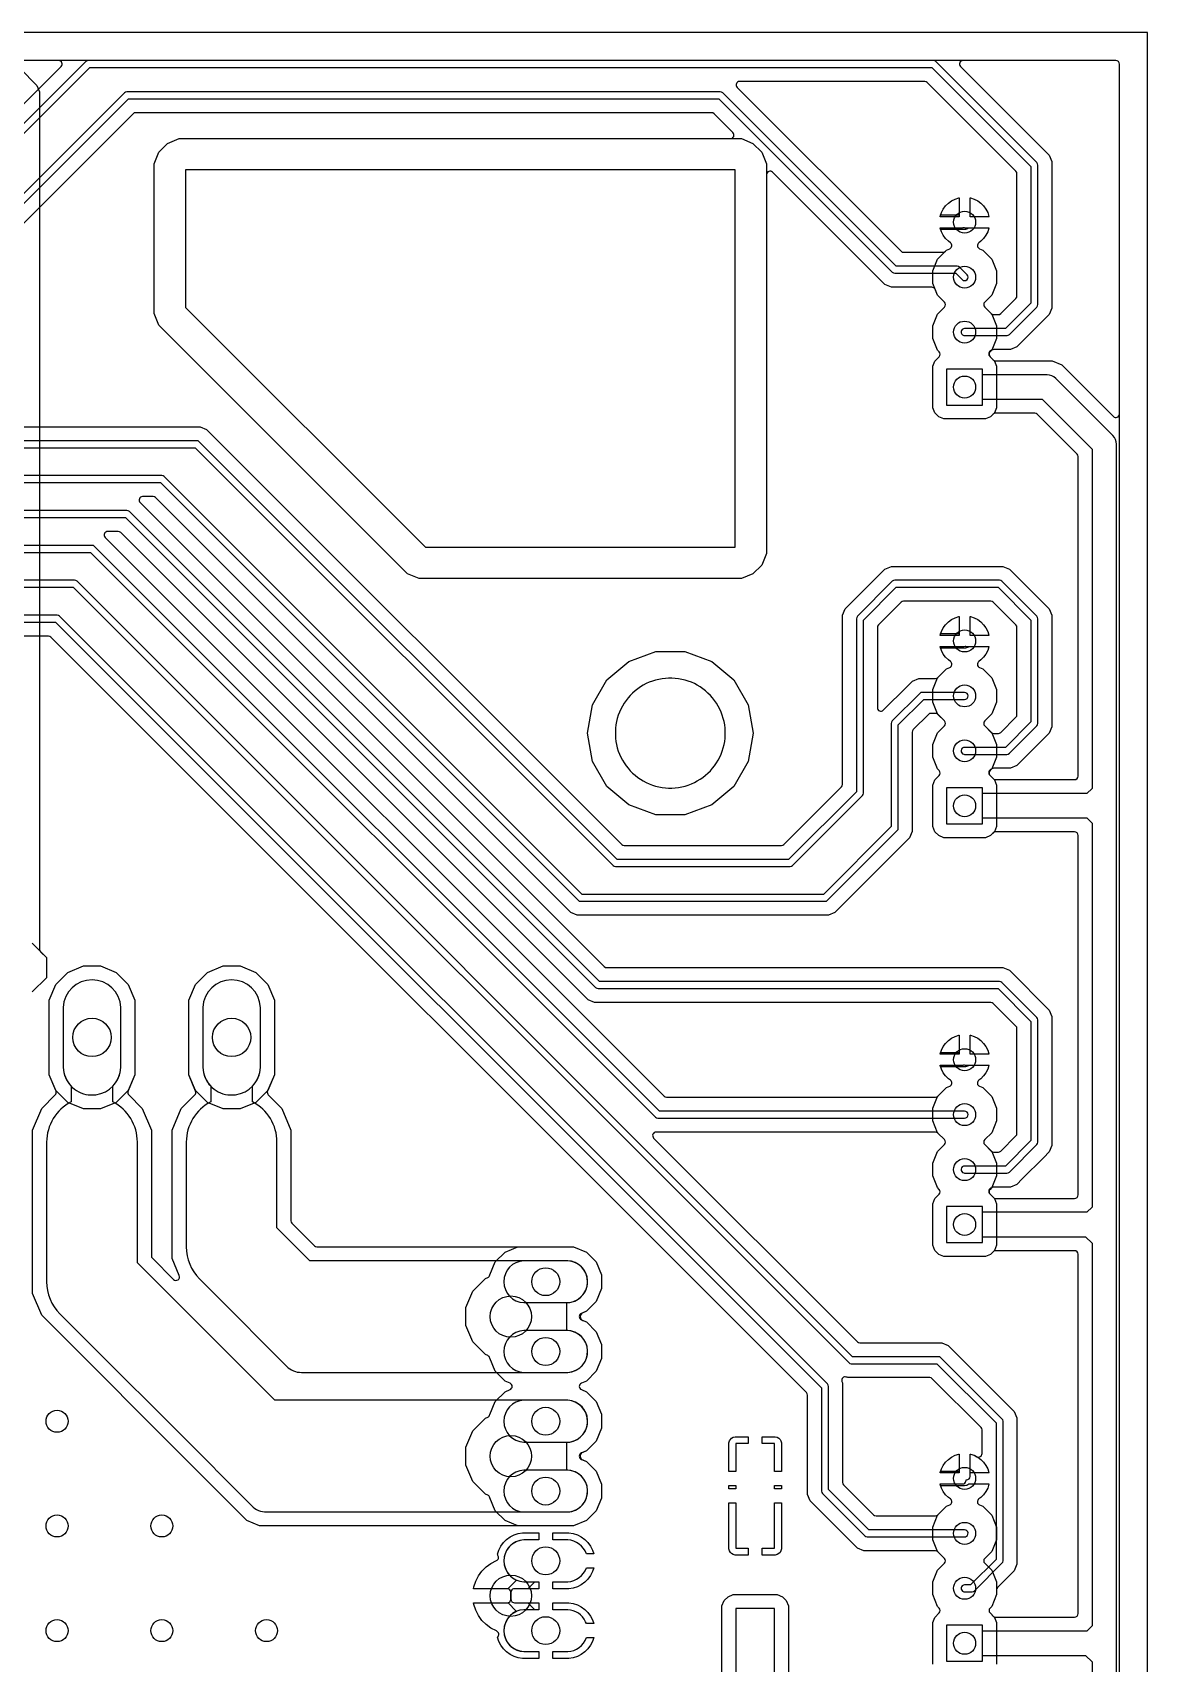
# Model space of a CAD drawing. Header units: millimetres. Extents: x 30 to 140, y 53 to 175.
# Drawn here: x 99.4 to 140, y 115.6 to 175 of the extents above; entities that cross this region are included whole.
import ezdxf

# ---------------------------------------------------------------- set-up
doc = ezdxf.new("R2010")
doc.units = ezdxf.units.MM

msp = doc.modelspace()

# ---------------------------------------------------------------- linework, layer by layer
at = {"layer": '16_copper'}
for points in [[(93.754, 167.042), (100.479, 173.767, 0.668179), (100.389, 173.984), (31.143, 173.984, 0.414214)], [(94.07, 166.28), (101.519, 173.73), (132.161, 173.73), (135.763, 170.127), (135.763, 165.153), (134.837, 164.227), (133.35, 164.227, 0.879449), (133.318, 163.977), (133.35, 163.973), (134.89, 163.973), (134.895, 163.974, 0.187839), (134.98, 164.01), (135.98, 165.01, 0.198912), (136.017, 165.1), (136.017, 170.18, 0.198912), (135.98, 170.27), (132.303, 173.946, 0.198912), (132.214, 173.984), (101.467, 173.984, 0.198912), (101.377, 173.946), (93.927, 166.497)], [(138.984, 54.143), (138.984, 173.857, 0.414214), (138.857, 173.984), (133.291, 173.984, 0.668179), (133.201, 173.767), (136.428, 170.54), (136.525, 170.306), (136.525, 164.974), (136.428, 164.74), (135.25, 163.562), (135.016, 163.465), (134.411, 163.465, 0.147543), (134.341, 163.443), (134.332, 163.438, 0.592953), (134.275, 163.202), (134.435, 163.042), (134.512, 162.855), (134.512, 161.345), (134.435, 161.158), (134.292, 161.015), (134.105, 160.938), (132.595, 160.938), (132.408, 161.015), (132.265, 161.158), (132.188, 161.345), (132.188, 162.855), (132.265, 163.042), (132.425, 163.202, 0.414219), (132.425, 163.381), (132.365, 163.442), (132.188, 163.869), (132.188, 164.331), (132.365, 164.758), (132.617, 165.01, 0.414214), (132.617, 165.19), (132.365, 165.442), (132.276, 165.657, 0.303347), (132.159, 165.735), (130.684, 165.735), (130.45, 165.832), (126.36, 169.922, 0.668179), (126.143, 169.832), (126.143, 156.043), (125.969, 155.623), (125.647, 155.301), (125.227, 155.127), (113.503, 155.127), (113.083, 155.301), (112.743, 155.64), (112.743, 155.64), (104.37, 164.013), (104.37, 164.013), (104.031, 164.353), (103.857, 164.773), (103.857, 170.227), (104.031, 170.647), (104.353, 170.969), (104.773, 171.143), (124.832, 171.143, 0.668179), (124.922, 171.36), (124.234, 172.048, 0.198912), (124.144, 172.085), (103.186, 172.085, 0.198912), (103.096, 172.048), (94.34, 163.292)], [(94.07, 163.74), (102.923, 172.593), (124.407, 172.593), (130.72, 166.28, 0.198912), (130.81, 166.243), (133.027, 166.243), (133.26, 166.01, 1), (133.44, 166.19), (133.17, 166.46, 0.198912), (133.08, 166.497), (130.863, 166.497), (124.55, 172.81, 0.198912), (124.46, 172.847), (102.87, 172.847, 0.198912), (102.78, 172.81), (93.927, 163.957)], [(91.756, 160.655), (105.536, 160.655), (105.77, 160.558), (120.876, 145.452, 0.198912), (120.966, 145.415), (126.684, 145.415, 0.198912), (126.774, 145.452), (128.868, 147.546, 0.198912), (128.905, 147.636), (128.905, 153.796), (129.002, 154.03), (130.45, 155.478), (130.684, 155.575), (134.746, 155.575), (134.98, 155.478), (136.428, 154.03), (136.525, 153.796), (136.525, 149.734), (136.428, 149.5), (135.25, 148.322), (135.016, 148.225), (134.411, 148.225, 0.147543), (134.341, 148.203), (134.332, 148.198, 0.592953), (134.275, 147.962), (134.435, 147.802), (134.512, 147.615), (134.512, 146.105), (134.435, 145.918), (134.292, 145.775), (134.105, 145.698), (132.595, 145.698), (132.408, 145.775), (132.265, 145.918), (132.188, 146.105), (132.188, 147.615), (132.265, 147.802), (132.425, 147.962, 0.414219), (132.425, 148.141), (132.365, 148.202), (132.188, 148.629), (132.188, 149.091), (132.365, 149.518), (132.617, 149.77, 0.414214), (132.617, 149.95), (132.379, 150.188, 0.198912), (132.289, 150.225), (132.126, 150.225, 0.198912), (132.036, 150.188), (131.482, 149.634, 0.198912), (131.445, 149.544), (131.445, 145.924), (131.348, 145.69), (128.63, 142.972), (128.396, 142.875), (119.254, 142.875), (119.02, 142.972), (118.824, 143.168), (118.824, 143.168), (103.914, 158.078, 0.198912), (103.824, 158.115), (103.44, 158.115, 0.668179), (103.35, 157.898), (120.241, 141.007, 0.198912), (120.331, 140.97), (134.746, 140.97), (134.98, 140.873), (136.428, 139.425), (136.525, 139.191), (136.525, 134.494), (136.428, 134.26), (136.232, 134.064), (136.232, 134.064), (135.446, 133.278), (135.25, 133.082), (135.016, 132.985), (134.411, 132.985, 0.147543), (134.341, 132.963), (134.332, 132.958, 0.592953), (134.275, 132.722), (134.435, 132.562), (134.512, 132.375), (134.512, 130.865), (134.435, 130.678), (134.292, 130.535), (134.105, 130.458), (132.595, 130.458), (132.408, 130.535), (132.265, 130.678), (132.188, 130.865), (132.188, 132.375), (132.265, 132.562), (132.425, 132.722, 0.414219), (132.425, 132.901), (132.365, 132.962), (132.188, 133.389), (132.188, 133.851), (132.365, 134.278), (132.617, 134.53, 0.414214), (132.617, 134.71), (132.379, 134.948, 0.198912), (132.289, 134.985), (122.125, 134.985, 0.668179), (122.035, 134.768), (129.448, 127.355, 0.198912), (129.538, 127.317), (132.524, 127.317), (132.757, 127.221), (135.158, 124.82), (135.255, 124.586), (135.255, 119.254), (135.158, 119.02), (134.549, 118.411, 0.198912), (134.512, 118.321), (134.512, 118.149), (134.335, 117.722), (134.275, 117.661, 0.414219), (134.275, 117.482), (134.435, 117.322), (134.512, 117.135), (134.512, 115.625)], [(91.44, 159.893), (105.357, 159.893), (120.56, 144.69, 0.198912), (120.65, 144.653), (127, 144.653), (127.005, 144.654, 0.187839), (127.09, 144.69), (129.63, 147.23, 0.198912), (129.667, 147.32), (129.667, 153.617), (130.863, 154.813), (134.567, 154.813), (135.763, 153.617), (135.763, 149.913), (134.837, 148.987), (133.35, 148.987, 0.879449), (133.318, 148.737), (133.35, 148.733), (134.89, 148.733, 0.198912), (134.98, 148.77), (135.98, 149.77, 0.198912), (136.017, 149.86), (136.017, 153.67, 0.198912), (135.98, 153.76), (134.71, 155.03, 0.198912), (134.62, 155.067), (130.81, 155.067, 0.198912), (130.72, 155.03), (129.45, 153.76, 0.198912), (129.413, 153.67), (129.413, 147.373), (126.947, 144.907), (120.703, 144.907), (105.5, 160.11, 0.198912), (105.41, 160.147), (91.493, 160.147)], [(90.17, 158.623), (104.087, 158.623), (119.29, 143.42, 0.198912), (119.38, 143.383), (128.27, 143.383), (128.275, 143.384, 0.187839), (128.36, 143.42), (130.9, 145.96, 0.198912), (130.937, 146.05), (130.937, 149.807), (131.863, 150.733), (133.35, 150.733, 1), (133.35, 150.987), (131.81, 150.987, 0.198912), (131.72, 150.95), (130.72, 149.95, 0.198912), (130.683, 149.86), (130.683, 146.103), (128.217, 143.637), (119.433, 143.637), (104.23, 158.84, 0.198912), (104.14, 158.877), (90.223, 158.877)], [(88.9, 157.353), (102.817, 157.353), (119.925, 140.245, 0.198912), (120.015, 140.208), (134.567, 140.208), (135.763, 139.012), (135.763, 134.673), (134.837, 133.747), (133.35, 133.747, 0.879449), (133.318, 133.497), (133.35, 133.493), (134.89, 133.493, 0.198912), (134.98, 133.53), (135.98, 134.53, 0.198912), (136.017, 134.62), (136.017, 139.065, 0.198912), (135.98, 139.155), (134.71, 140.425, 0.198912), (134.62, 140.462), (120.068, 140.462), (102.96, 157.57, 0.198912), (102.87, 157.607), (88.953, 157.607)], [(86.36, 154.813), (100.912, 154.813), (129.133, 126.593, 0.198912), (129.222, 126.556), (132.345, 126.556), (134.493, 124.407), (134.493, 119.433), (133.567, 118.507), (133.35, 118.507, 0.879449), (133.318, 118.257), (133.35, 118.253), (133.62, 118.253), (133.625, 118.254, 0.187839), (133.71, 118.29), (134.71, 119.29, 0.198912), (134.747, 119.38), (134.747, 124.46, 0.198912), (134.71, 124.55), (132.487, 126.772, 0.198912), (132.398, 126.809), (129.275, 126.809), (101.055, 155.03, 0.198912), (100.965, 155.067), (86.413, 155.067)], [(85.09, 153.543), (100.277, 153.543), (128.143, 125.677), (128.143, 121.92, 0.198912), (128.18, 121.83), (129.72, 120.29, 0.198912), (129.81, 120.253), (133.35, 120.253), (133.378, 120.256, 0.894758), (133.35, 120.507), (129.863, 120.507), (128.397, 121.973), (128.397, 125.73, 0.198912), (128.36, 125.82), (100.42, 153.76, 0.198912), (100.33, 153.797), (85.143, 153.797)], [(132.188, 115.625), (132.188, 117.135), (132.265, 117.322), (132.425, 117.482, 0.414219), (132.425, 117.661), (132.365, 117.722), (132.188, 118.149), (132.188, 118.611), (132.365, 119.038), (132.617, 119.29, 0.414214), (132.617, 119.47), (132.379, 119.708, 0.198912), (132.289, 119.745), (129.684, 119.745), (129.45, 119.842), (127.732, 121.56), (127.635, 121.794), (127.635, 125.414, 0.198912), (127.598, 125.504), (100.104, 152.998, 0.198912), (100.014, 153.035), (92.728, 153.035, 0.668179)]]:
    msp.add_lwpolyline(points, format="xyb", dxfattribs=at)
for points in [[(134.58, 164.736, 0.187839), (134.664, 164.772), (135.218, 165.326, 0.198912), (135.255, 165.416), (135.255, 169.864, 0.198912), (135.218, 169.954), (131.988, 173.184, 0.198912), (131.898, 173.222), (125.163, 173.222, 0.668179), (125.073, 173.005), (131.036, 167.042, 0.198912), (131.126, 167.005), (132.559, 167.005, 0.198912), (132.649, 167.042), (132.692, 167.085), (132.807, 167.133, 0.586109), (132.833, 167.353), (132.758, 167.407), (132.657, 167.508), (132.573, 167.624), (132.509, 167.751), (132.464, 167.887), (132.462, 167.9), (133.277, 167.9, 0.081224), (133.317, 167.907), (133.33, 167.911, 0.17163), (133.423, 167.9), (134.238, 167.9), (134.236, 167.887), (134.191, 167.751), (134.127, 167.624), (134.043, 167.508), (133.942, 167.407), (133.867, 167.353, 0.586109), (133.893, 167.133), (134.008, 167.085), (134.335, 166.758), (134.512, 166.331), (134.512, 165.869), (134.335, 165.442), (134.083, 165.19, 0.414214), (134.083, 165.01), (134.321, 164.772, 0.198912), (134.411, 164.735), (134.574, 164.735)], [(101.69, 156.3, 0.198912), (101.6, 156.337), (87.683, 156.337), (81.407, 162.613), (81.407, 163.119), (81.575, 163.119), (81.991, 163.535), (81.991, 164.125), (81.575, 164.541), (80.985, 164.541), (80.569, 164.125), (80.569, 163.535), (80.985, 163.119), (81.153, 163.119), (81.153, 162.56, 0.198912), (81.19, 162.47), (87.54, 156.12, 0.198912), (87.63, 156.083), (101.547, 156.083), (122.1, 135.53, 0.198912), (122.19, 135.493), (133.35, 135.493, 1), (133.35, 135.747), (122.243, 135.747)], [(134.58, 134.256, 0.187839), (134.664, 134.292), (135.218, 134.846, 0.198912), (135.255, 134.936), (135.255, 138.749, 0.198912), (135.218, 138.839), (134.394, 139.663, 0.198912), (134.304, 139.7), (119.889, 139.7), (119.655, 139.797), (102.644, 156.808, 0.198912), (102.554, 156.845), (102.17, 156.845, 0.668179), (102.08, 156.628), (122.416, 136.292, 0.198912), (122.506, 136.255), (132.289, 136.255, 0.198912), (132.379, 136.292), (132.692, 136.605), (132.807, 136.653, 0.586109), (132.833, 136.873), (132.758, 136.927), (132.657, 137.028), (132.573, 137.144), (132.509, 137.271), (132.464, 137.407), (132.462, 137.42), (133.277, 137.42, 0.081224), (133.317, 137.427), (133.33, 137.431, 0.17163), (133.423, 137.42), (134.238, 137.42), (134.236, 137.407), (134.191, 137.271), (134.127, 137.144), (134.043, 137.028), (133.942, 136.927), (133.867, 136.873, 0.586109), (133.893, 136.653), (134.008, 136.605), (134.335, 136.278), (134.512, 135.851), (134.512, 135.389), (134.335, 134.962), (134.083, 134.71, 0.414214), (134.083, 134.53), (134.321, 134.292, 0.198912), (134.411, 134.255), (134.574, 134.255)], [(134.58, 149.496, 0.187839), (134.664, 149.532), (135.218, 150.086, 0.198912), (135.255, 150.176), (135.255, 153.354, 0.198912), (135.218, 153.444), (134.394, 154.268, 0.198912), (134.304, 154.305), (131.126, 154.305, 0.198912), (131.036, 154.268), (130.212, 153.444, 0.198912), (130.175, 153.354), (130.175, 150.43, 0.668179), (130.392, 150.34), (131.254, 151.202), (131.254, 151.202), (131.45, 151.398), (131.684, 151.495), (132.289, 151.495, 0.198912), (132.379, 151.532), (132.692, 151.845), (132.807, 151.893, 0.586109), (132.833, 152.113), (132.758, 152.167), (132.657, 152.268), (132.573, 152.384), (132.509, 152.511), (132.464, 152.647), (132.462, 152.66), (133.277, 152.66, 0.168289), (133.367, 152.673), (133.379, 152.669, 0.089791), (133.423, 152.66), (134.238, 152.66), (134.236, 152.647), (134.191, 152.511), (134.127, 152.384), (134.043, 152.268), (133.942, 152.167), (133.867, 152.113, 0.586109), (133.893, 151.893), (134.008, 151.845), (134.335, 151.518), (134.512, 151.091), (134.512, 150.629), (134.335, 150.202), (134.083, 149.95, 0.414214), (134.083, 149.77), (134.321, 149.532, 0.198912), (134.411, 149.495), (134.574, 149.495)], [(107.697, 120.65), (107.231, 120.843), (105.603, 122.471, 0.093912), (105.576, 122.51), (99.77, 128.317), (99.441, 129.111), (99.441, 135.049), (99.77, 135.843), (100.265, 136.338, 0.303346), (100.291, 136.478), (100.044, 137.073), (100.044, 139.787), (100.281, 140.359), (100.719, 140.797), (101.291, 141.033), (101.909, 141.033), (102.481, 140.797), (102.919, 140.359), (103.156, 139.787), (103.156, 137.073), (102.91, 136.48, 0.312703), (102.935, 136.338), (103.43, 135.843), (103.759, 135.049), (103.759, 130.487, 0.198912), (103.796, 130.397), (104.57, 129.623, 0.820678), (104.777, 129.761), (104.521, 130.381), (104.521, 135.049), (104.85, 135.843), (105.345, 136.338, 0.303346), (105.371, 136.478), (105.124, 137.073), (105.124, 139.787), (105.361, 140.359), (105.799, 140.797), (106.371, 141.033), (106.989, 141.033), (107.561, 140.797), (107.999, 140.359), (108.236, 139.787), (108.236, 137.073), (107.99, 136.48, 0.312703), (108.015, 136.338), (108.51, 135.843), (108.839, 135.049), (108.839, 131.757, 0.198912), (108.876, 131.667), (109.696, 130.847, 0.198912), (109.786, 130.81), (119.125, 130.81), (119.591, 130.617), (119.949, 130.259), (120.142, 129.793), (120.142, 129.287), (119.949, 128.821), (119.591, 128.463), (119.458, 128.408, 0.143893), (119.403, 128.363), (119.396, 128.353, 0.524682), (119.458, 128.132), (119.591, 128.077), (119.949, 127.719), (120.142, 127.253), (120.142, 126.747), (119.949, 126.281), (119.591, 125.923), (119.408, 125.847, 0.668175), (119.408, 125.613), (119.591, 125.537), (119.949, 125.179), (120.142, 124.713), (120.142, 124.207), (119.949, 123.741), (119.591, 123.383), (119.458, 123.328, 0.143893), (119.403, 123.283), (119.396, 123.273, 0.524682), (119.458, 123.052), (119.591, 122.997), (119.949, 122.639), (120.142, 122.173), (120.142, 121.667), (119.949, 121.201), (119.591, 120.843), (119.125, 120.65)], [(103.251, 130.224), (103.251, 134.62, 0.279687), (102.362, 136.084), (102.362, 136.663, 0.180228), (102.648, 137.337), (102.648, 139.523, 0.957291), (100.552, 139.523), (100.552, 137.337, 0.180228), (100.838, 136.663), (100.838, 136.084, 0.279681), (99.949, 134.62), (99.949, 129.54, 0.198912), (100.433, 128.373), (106.065, 122.74, 0.038456), (106.141, 122.651), (107.411, 121.381, 0.198912), (107.95, 121.158), (118.909, 121.158, 0.975753), (118.872, 122.682), (118.872, 123.698, 0.975753), (118.909, 125.222), (108.253, 125.222)], [(108.331, 131.494), (108.331, 134.62, 0.279687), (107.442, 136.084), (107.442, 136.663, 0.180228), (107.728, 137.337), (107.728, 139.523, 0.957291), (105.632, 139.523), (105.632, 137.337, 0.180228), (105.918, 136.663), (105.918, 136.084, 0.279681), (105.029, 134.62), (105.029, 130.81, 0.198912), (105.513, 129.643), (107.335, 127.82, 0.038456), (107.411, 127.731), (108.681, 126.461, 0.198912), (109.22, 126.238), (118.909, 126.238, 0.975753), (118.872, 127.762), (118.872, 128.778, 0.975753), (118.909, 130.302), (109.523, 130.302)], [(132.294, 121.016, 0.187839), (132.379, 121.052), (132.692, 121.365), (132.807, 121.413, 0.58612), (132.833, 121.633), (132.758, 121.687), (132.657, 121.788), (132.573, 121.904), (132.509, 122.031), (132.464, 122.167), (132.462, 122.18), (133.277, 122.18, 0.3458), (133.4, 122.277), (133.404, 122.305, -0.005224), (133.404, 122.326), (133.423, 122.326, 0.414214), (133.55, 122.453), (133.55, 123.268), (133.563, 123.266), (133.699, 123.221), (133.8, 123.17, 0.560035), (133.985, 123.283), (133.985, 124.144, 0.198912), (133.948, 124.234), (132.172, 126.01, 0.198912), (132.082, 126.047), (129.096, 126.047, 0.090051), (129.047, 126.067), (129.041, 126.07, 0.58494), (128.882, 125.916), (128.885, 125.906, 0.091266), (128.905, 125.856), (128.905, 122.236, 0.198912), (128.942, 122.146), (130.036, 121.052, 0.198912), (130.126, 121.015), (132.289, 121.015)], [(117.268, 115.824), (117.11, 115.849), (116.958, 115.898), (116.816, 115.971), (116.686, 116.065), (116.573, 116.178), (116.479, 116.308), (116.406, 116.45), (116.357, 116.602, 0.539119), (116.318, 116.828), (116.117, 116.931), (115.942, 117.058), (115.788, 117.212), (115.661, 117.387), (115.562, 117.581), (115.495, 117.787), (115.484, 117.856), (116.713, 117.856, 0.414214), (116.84, 117.983), (116.84, 118.237, 0.414214), (116.713, 118.364), (115.484, 118.364), (115.495, 118.433), (115.562, 118.639), (115.661, 118.833), (115.788, 119.008), (115.942, 119.162), (116.117, 119.289), (116.316, 119.391, 0.466591), (116.371, 119.577), (116.367, 119.584, 0.052388), (116.357, 119.618), (116.406, 119.77), (116.479, 119.912), (116.573, 120.042), (116.686, 120.155), (116.816, 120.249), (116.958, 120.322), (117.11, 120.371), (117.268, 120.396), (117.856, 120.396), (117.856, 120.142), (117.311, 120.142, 0.95208), (117.311, 118.618), (117.856, 118.618), (117.856, 118.364), (116.967, 118.364, 0.282464), (116.854, 118.294), (116.853, 118.293, -0.096011), (116.84, 118.237), (116.84, 117.983, -0.09355), (116.852, 117.928), (116.859, 117.917, 0.261919), (116.967, 117.856), (117.856, 117.856), (117.856, 117.602), (117.311, 117.602, 0.95208), (117.311, 116.078), (117.856, 116.078), (117.856, 115.824)], [(119.591, 119.634, 0.304478), (118.909, 120.142), (118.364, 120.142), (118.364, 120.396), (118.952, 120.396), (119.11, 120.371), (119.262, 120.322), (119.404, 120.249), (119.534, 120.155), (119.647, 120.042), (119.741, 119.912), (119.814, 119.77), (119.858, 119.634)], [(118.909, 118.618, 0.304475), (119.591, 119.126), (119.858, 119.126), (119.814, 118.99), (119.741, 118.848), (119.647, 118.718), (119.534, 118.605), (119.404, 118.511), (119.262, 118.438), (119.11, 118.389), (118.952, 118.364), (118.364, 118.364), (118.364, 118.618)], [(119.562, 117.166, 0.276737), (118.909, 117.602), (118.364, 117.602), (118.364, 117.856), (118.952, 117.856), (119.11, 117.831), (119.262, 117.782), (119.404, 117.709), (119.534, 117.615), (119.647, 117.502), (119.741, 117.372), (119.814, 117.23), (119.858, 117.094), (119.591, 117.094), (119.59, 117.097)], [(118.364, 115.824), (118.364, 116.078), (118.909, 116.078, 0.304475), (119.591, 116.586), (119.858, 116.586), (119.814, 116.45), (119.741, 116.308), (119.647, 116.178), (119.534, 116.065), (119.404, 115.971), (119.262, 115.898), (119.11, 115.849), (118.952, 115.824)]]:
    msp.add_lwpolyline(points, format="xyb", close=True, dxfattribs=at)
for points in [[(132.462, 168.3), (132.464, 168.313), (132.509, 168.449), (132.573, 168.576), (132.657, 168.692), (132.758, 168.793), (132.874, 168.877), (133.001, 168.941), (133.137, 168.986), (133.15, 168.988), (133.15, 168.3)], [(133.55, 168.3), (133.55, 168.988), (133.563, 168.986), (133.699, 168.941), (133.826, 168.877), (133.942, 168.793), (134.043, 168.692), (134.127, 168.576), (134.191, 168.449), (134.236, 168.313), (134.238, 168.3)], [(134.004, 162.754), (132.696, 162.754), (132.696, 161.446), (134.004, 161.446)], [(132.462, 153.06), (132.464, 153.073), (132.509, 153.209), (132.573, 153.336), (132.657, 153.452), (132.758, 153.553), (132.874, 153.637), (133.001, 153.701), (133.137, 153.746), (133.15, 153.748), (133.15, 153.06)], [(133.55, 153.06), (133.55, 153.748), (133.563, 153.746), (133.699, 153.701), (133.826, 153.637), (133.942, 153.553), (134.043, 153.452), (134.127, 153.336), (134.191, 153.209), (134.236, 153.073), (134.238, 153.06)], [(122.118, 146.537), (121.135, 146.895), (120.333, 147.568), (119.809, 148.475), (119.627, 149.506), (119.809, 150.537), (120.333, 151.444), (121.135, 152.117), (122.118, 152.475), (123.165, 152.475), (124.149, 152.117), (124.951, 151.444), (125.475, 150.537), (125.656, 149.506), (125.475, 148.475), (124.951, 147.568), (124.149, 146.895), (123.165, 146.537)], [(134.004, 147.514), (132.696, 147.514), (132.696, 146.206), (134.004, 146.206)], [(132.462, 137.82), (132.464, 137.833), (132.509, 137.969), (132.573, 138.096), (132.657, 138.212), (132.758, 138.313), (132.874, 138.397), (133.001, 138.461), (133.137, 138.506), (133.15, 138.508), (133.15, 137.82)], [(133.55, 137.82), (133.55, 138.508), (133.563, 138.506), (133.699, 138.461), (133.826, 138.397), (133.942, 138.313), (134.043, 138.212), (134.127, 138.096), (134.191, 137.969), (134.236, 137.833), (134.238, 137.82)], [(134.004, 132.274), (132.696, 132.274), (132.696, 130.966), (134.004, 130.966)], [(132.462, 122.58), (132.464, 122.593), (132.509, 122.729), (132.573, 122.856), (132.657, 122.972), (132.758, 123.073), (132.874, 123.157), (133.001, 123.221), (133.137, 123.266), (133.15, 123.268), (133.15, 122.58)], [(134.004, 117.034), (132.696, 117.034), (132.696, 115.726), (134.004, 115.726)]]:
    msp.add_lwpolyline(points, close=True, dxfattribs=at)
msp.add_lwpolyline([(99.427, 141.856), (99.946, 141.337), (99.946, 140.603), (99.427, 140.084)], dxfattribs=at)
at = {"layer": '1_copper'}
for points in [[(132.188, 115.625), (132.188, 117.135), (132.265, 117.322), (132.425, 117.482, 0.414219), (132.425, 117.661), (132.365, 117.722), (132.188, 118.149), (132.188, 118.611), (132.365, 119.038), (132.617, 119.29, 0.414214), (132.617, 119.47), (132.365, 119.722), (132.188, 120.149), (132.188, 120.611), (132.365, 121.038), (132.692, 121.365), (132.807, 121.413, 0.58612), (132.833, 121.633), (132.758, 121.687), (132.657, 121.788), (132.573, 121.904), (132.509, 122.031), (132.478, 122.126), (133.35, 122.126, 0.166899), (133.506, 122.18), (134.238, 122.18), (134.236, 122.167), (134.191, 122.031), (134.127, 121.904), (134.043, 121.788), (133.942, 121.687), (133.867, 121.633, 0.58612), (133.893, 121.413), (134.008, 121.365), (134.335, 121.038), (134.512, 120.611), (134.512, 120.149), (134.335, 119.722), (134.083, 119.47, 0.414214), (134.083, 119.29), (134.335, 119.038), (134.512, 118.611), (134.512, 118.149), (134.335, 117.722), (134.275, 117.661, 0.414224), (134.275, 117.482), (134.387, 117.37, 0.198908), (134.477, 117.332), (137.351, 117.332, 0.414214), (137.478, 117.459), (137.478, 130.541, 0.414214), (137.351, 130.668), (134.477, 130.668, 0.198912), (134.387, 130.63), (134.292, 130.535), (134.105, 130.458), (132.595, 130.458), (132.408, 130.535), (132.265, 130.678), (132.188, 130.865), (132.188, 132.375), (132.265, 132.562), (132.425, 132.722, 0.414219), (132.425, 132.901), (132.365, 132.962), (132.188, 133.389), (132.188, 133.851), (132.365, 134.278), (132.617, 134.53, 0.414214), (132.617, 134.71), (132.365, 134.962), (132.188, 135.389), (132.188, 135.851), (132.365, 136.278), (132.692, 136.605), (132.807, 136.653, 0.586109), (132.833, 136.873), (132.758, 136.927), (132.657, 137.028), (132.573, 137.144), (132.509, 137.271), (132.478, 137.366), (133.35, 137.366, 0.166899), (133.506, 137.42), (134.238, 137.42), (134.236, 137.407), (134.191, 137.271), (134.127, 137.144), (134.043, 137.028), (133.942, 136.927), (133.867, 136.873, 0.586109), (133.893, 136.653), (134.008, 136.605), (134.335, 136.278), (134.512, 135.851), (134.512, 135.389), (134.335, 134.962), (134.083, 134.71, 0.414214), (134.083, 134.53), (134.335, 134.278), (134.512, 133.851), (134.512, 133.389), (134.335, 132.962), (134.275, 132.901, 0.414224), (134.275, 132.722), (134.387, 132.61, 0.198908), (134.477, 132.572), (137.351, 132.572, 0.414214), (137.478, 132.699), (137.478, 145.781, 0.414214), (137.351, 145.907), (134.477, 145.907, 0.198912), (134.387, 145.87), (134.292, 145.775), (134.105, 145.698), (132.595, 145.698), (132.408, 145.775), (132.265, 145.918), (132.188, 146.105), (132.188, 147.615), (132.265, 147.802), (132.425, 147.962, 0.414219), (132.425, 148.141), (132.365, 148.202), (132.188, 148.629), (132.188, 149.091), (132.365, 149.518), (132.617, 149.77, 0.414214), (132.617, 149.95), (132.365, 150.202), (132.188, 150.629), (132.188, 151.091), (132.365, 151.518), (132.692, 151.845), (132.807, 151.893, 0.586109), (132.833, 152.113), (132.758, 152.167), (132.657, 152.268), (132.573, 152.384), (132.509, 152.511), (132.478, 152.606), (133.35, 152.606, 0.166899), (133.506, 152.66), (134.238, 152.66), (134.236, 152.647), (134.191, 152.511), (134.127, 152.384), (134.043, 152.268), (133.942, 152.167), (133.867, 152.113, 0.586109), (133.893, 151.893), (134.008, 151.845), (134.335, 151.518), (134.512, 151.091), (134.512, 150.629), (134.335, 150.202), (134.083, 149.95, 0.414214), (134.083, 149.77), (134.335, 149.518), (134.512, 149.091), (134.512, 148.629), (134.335, 148.202), (134.275, 148.141, 0.414224), (134.275, 147.962), (134.387, 147.85, 0.198908), (134.477, 147.812), (137.351, 147.812, 0.414214), (137.478, 147.939), (137.478, 159.573, 0.198912), (137.44, 159.663), (135.993, 161.11, 0.198912), (135.903, 161.148), (134.477, 161.148, 0.198912), (134.387, 161.11), (134.292, 161.015), (134.105, 160.938), (132.595, 160.938), (132.408, 161.015), (132.265, 161.158), (132.188, 161.345), (132.188, 162.855), (132.265, 163.042), (132.425, 163.202, 0.414219), (132.425, 163.381), (132.365, 163.442), (132.188, 163.869), (132.188, 164.331), (132.365, 164.758), (132.617, 165.01, 0.414214), (132.617, 165.19), (132.365, 165.442), (132.188, 165.869), (132.188, 166.331), (132.365, 166.758), (132.692, 167.085), (132.807, 167.133, 0.586109), (132.833, 167.353), (132.758, 167.407), (132.657, 167.508), (132.573, 167.624), (132.509, 167.751), (132.478, 167.846), (133.35, 167.846, 0.166899), (133.506, 167.9), (134.238, 167.9), (134.236, 167.887), (134.191, 167.751), (134.127, 167.624), (134.043, 167.508), (133.942, 167.407), (133.867, 167.353, 0.586109), (133.893, 167.133), (134.008, 167.085), (134.335, 166.758), (134.512, 166.331), (134.512, 165.869), (134.335, 165.442), (134.083, 165.19, 0.414214), (134.083, 165.01), (134.335, 164.758), (134.512, 164.331), (134.512, 163.869), (134.335, 163.442), (134.275, 163.381, 0.414224), (134.275, 163.202), (134.387, 163.09, 0.198908), (134.477, 163.052), (136.539, 163.052), (136.89, 162.907), (137.175, 162.622), (138.767, 161.03, 0.668179), (138.984, 161.12), (138.984, 173.857, 0.414214), (138.857, 173.984), (99.001, 173.984, 0.668185)], [(98.981, 173.697), (99.598, 173.08), (99.695, 172.846), (99.695, 141.641, 0.198912), (99.732, 141.551), (99.946, 141.337), (99.946, 140.603), (99.427, 140.084)], [(138.875, 107.315), (138.875, 160.02), (138.874, 160.024, 0.196864), (138.744, 160.334), (136.664, 162.414, 0.198912), (136.35, 162.544), (134.004, 162.544), (134.004, 162.754), (132.696, 162.754), (132.696, 161.446), (134.004, 161.446), (134.004, 161.656), (136.166, 161.656), (137.986, 159.836), (137.986, 147.489), (137.801, 147.305), (134.004, 147.305), (134.004, 147.514), (132.696, 147.514), (132.696, 146.206), (134.004, 146.206), (134.004, 146.416), (137.801, 146.416), (137.986, 146.231), (137.986, 132.249), (137.801, 132.065), (134.004, 132.065), (134.004, 132.274), (132.696, 132.274), (132.696, 130.966), (134.004, 130.966), (134.004, 131.175), (137.753, 131.175), (137.986, 130.943), (137.986, 117.009), (137.801, 116.825), (134.004, 116.825), (134.004, 117.034), (132.696, 117.034), (132.696, 115.726), (134.004, 115.726), (134.004, 115.936), (137.753, 115.936), (137.986, 115.703), (137.986, 112.452)]]:
    msp.add_lwpolyline(points, format="xyb", dxfattribs=at)
for points in [[(113.503, 155.127), (113.083, 155.301), (112.743, 155.64), (112.743, 155.64), (104.37, 164.013), (104.37, 164.013), (104.031, 164.353), (103.857, 164.773), (103.857, 170.227), (104.031, 170.647), (104.353, 170.969), (104.773, 171.143), (125.227, 171.143), (125.647, 170.969), (125.969, 170.647), (126.143, 170.227), (126.143, 156.043), (125.969, 155.623), (125.647, 155.301), (125.227, 155.127)], [(132.478, 168.354), (132.509, 168.449), (132.573, 168.576), (132.657, 168.692), (132.758, 168.793), (132.874, 168.877), (133.001, 168.941), (133.137, 168.986), (133.15, 168.988), (133.15, 168.354)], [(133.55, 168.3), (133.55, 168.988), (133.563, 168.986), (133.699, 168.941), (133.826, 168.877), (133.942, 168.793), (134.043, 168.692), (134.127, 168.576), (134.191, 168.449), (134.236, 168.313), (134.238, 168.3)], [(132.478, 153.114), (132.509, 153.209), (132.573, 153.336), (132.657, 153.452), (132.758, 153.553), (132.874, 153.637), (133.001, 153.701), (133.137, 153.746), (133.15, 153.748), (133.15, 153.114)], [(133.55, 153.06), (133.55, 153.748), (133.563, 153.746), (133.699, 153.701), (133.826, 153.637), (133.942, 153.553), (134.043, 153.452), (134.127, 153.336), (134.191, 153.209), (134.236, 153.073), (134.238, 153.06)], [(122.118, 146.537), (121.135, 146.895), (120.333, 147.568), (119.809, 148.475), (119.627, 149.506), (119.809, 150.537), (120.333, 151.444), (121.135, 152.117), (122.118, 152.475), (123.165, 152.475), (124.149, 152.117), (124.951, 151.444), (125.475, 150.537), (125.656, 149.506), (125.475, 148.475), (124.951, 147.568), (124.149, 146.895), (123.165, 146.537)], [(101.291, 135.827), (100.719, 136.063), (100.281, 136.501), (100.044, 137.073), (100.044, 139.787), (100.281, 140.359), (100.719, 140.797), (101.291, 141.033), (101.909, 141.033), (102.481, 140.797), (102.919, 140.359), (103.156, 139.787), (103.156, 137.073), (102.919, 136.501), (102.481, 136.063), (101.909, 135.827)], [(106.371, 135.827), (105.799, 136.063), (105.361, 136.501), (105.124, 137.073), (105.124, 139.787), (105.361, 140.359), (105.799, 140.797), (106.371, 141.033), (106.989, 141.033), (107.561, 140.797), (107.999, 140.359), (108.236, 139.787), (108.236, 137.073), (107.999, 136.501), (107.561, 136.063), (106.989, 135.827)], [(132.478, 137.874), (132.509, 137.969), (132.573, 138.096), (132.657, 138.212), (132.758, 138.313), (132.874, 138.397), (133.001, 138.461), (133.137, 138.506), (133.15, 138.508), (133.15, 137.874)], [(133.55, 137.82), (133.55, 138.508), (133.563, 138.506), (133.699, 138.461), (133.826, 138.397), (133.942, 138.313), (134.043, 138.212), (134.127, 138.096), (134.191, 137.969), (134.236, 137.833), (134.238, 137.82)], [(124.776, 122.634), (124.776, 123.678), (124.793, 123.743), (124.827, 123.801), (124.874, 123.848), (124.932, 123.882), (124.997, 123.899), (125.476, 123.899), (125.476, 123.645), (125.03, 123.645), (125.03, 122.634)], [(126.43, 122.634), (126.43, 123.645), (125.984, 123.645), (125.984, 123.899), (126.463, 123.899), (126.528, 123.882), (126.586, 123.848), (126.633, 123.801), (126.667, 123.743), (126.684, 123.678), (126.684, 122.634)], [(132.478, 122.634), (132.509, 122.729), (132.573, 122.856), (132.657, 122.972), (132.758, 123.073), (132.874, 123.157), (133.001, 123.221), (133.137, 123.266), (133.15, 123.268), (133.15, 122.634)], [(133.55, 122.58), (133.55, 123.268), (133.563, 123.266), (133.699, 123.221), (133.826, 123.157), (133.942, 123.073), (134.043, 122.972), (134.127, 122.856), (134.191, 122.729), (134.236, 122.593), (134.238, 122.58)], [(124.776, 121.999), (124.776, 122.126), (125.03, 122.126), (125.03, 121.999)], [(126.43, 121.999), (126.43, 122.126), (126.684, 122.126), (126.684, 121.999)], [(124.997, 119.591), (124.932, 119.608), (124.874, 119.642), (124.827, 119.689), (124.793, 119.747), (124.776, 119.812), (124.776, 121.491), (125.03, 121.491), (125.03, 119.845), (125.476, 119.845), (125.476, 119.591)], [(125.984, 119.591), (125.984, 119.845), (126.43, 119.845), (126.43, 121.491), (126.684, 121.491), (126.684, 119.812), (126.667, 119.747), (126.633, 119.689), (126.586, 119.642), (126.528, 119.608), (126.463, 119.591)], [(117.453, 118.364), (117.707, 118.618), (117.856, 118.618), (117.856, 118.364)], [(117.707, 117.602), (117.453, 117.856), (117.856, 117.856), (117.856, 117.602)]]:
    msp.add_lwpolyline(points, close=True, dxfattribs=at)
for points in [[(101.737, 136.342, 0.363969), (102.648, 137.337), (102.648, 139.523, 0.957291), (100.552, 139.523), (100.552, 137.337), (100.56, 137.245), (100.576, 137.155), (100.6, 137.067), (100.631, 136.981), (100.67, 136.898), (100.715, 136.819), (100.768, 136.744), (100.827, 136.674), (100.891, 136.609), (100.962, 136.55), (101.037, 136.498), (101.116, 136.452), (101.199, 136.413), (101.285, 136.382), (101.373, 136.358), (101.463, 136.342), (101.554, 136.335), (101.646, 136.335)], [(106.817, 136.342, 0.363969), (107.728, 137.337), (107.728, 139.523, 0.957291), (105.632, 139.523), (105.632, 137.337), (105.64, 137.245), (105.656, 137.155), (105.68, 137.067), (105.711, 136.981), (105.75, 136.898), (105.795, 136.819), (105.848, 136.744), (105.907, 136.674), (105.971, 136.609), (106.042, 136.55), (106.117, 136.498), (106.196, 136.452), (106.279, 136.413), (106.365, 136.382), (106.453, 136.358), (106.543, 136.342), (106.634, 136.335), (106.726, 136.335)], [(117.095, 120.65), (116.629, 120.843), (116.271, 121.201), (116.076, 121.673, 0.26182), (116, 121.771), (115.915, 121.806), (115.456, 122.265), (115.207, 122.865), (115.207, 123.515), (115.456, 124.115), (115.915, 124.574), (116, 124.609, 0.246575), (116.076, 124.707), (116.271, 125.179), (116.629, 125.537), (116.812, 125.613, 0.668175), (116.812, 125.847), (116.629, 125.923), (116.271, 126.281), (116.076, 126.753, 0.26182), (116, 126.851), (115.915, 126.886), (115.456, 127.345), (115.207, 127.945), (115.207, 128.595), (115.456, 129.195), (115.915, 129.654), (116, 129.689, 0.246575), (116.076, 129.787), (116.271, 130.259), (116.629, 130.617), (117.095, 130.81), (119.125, 130.81), (119.591, 130.617), (119.949, 130.259), (120.142, 129.793), (120.142, 129.287), (119.949, 128.821), (119.591, 128.463), (119.408, 128.387, 0.668175), (119.408, 128.153), (119.591, 128.077), (119.949, 127.719), (120.142, 127.253), (120.142, 126.747), (119.949, 126.281), (119.591, 125.923), (119.408, 125.847, 0.668175), (119.408, 125.613), (119.591, 125.537), (119.949, 125.179), (120.142, 124.713), (120.142, 124.207), (119.949, 123.741), (119.591, 123.383), (119.408, 123.307, 0.668183), (119.408, 123.073), (119.591, 122.997), (119.949, 122.639), (120.142, 122.173), (120.142, 121.667), (119.949, 121.201), (119.591, 120.843), (119.125, 120.65)], [(118.984, 128.785, 0.906347), (118.909, 130.302), (117.311, 130.302, 0.95208), (117.311, 128.778), (118.909, 128.778)], [(118.984, 126.245, 0.906347), (118.909, 127.762), (117.311, 127.762, 0.95208), (117.311, 126.238), (118.909, 126.238)], [(118.984, 123.705, 0.906347), (118.909, 125.222), (117.311, 125.222, 0.95208), (117.311, 123.698), (118.909, 123.698)], [(118.984, 121.165, 0.906347), (118.909, 122.682), (117.311, 122.682, 0.95208), (117.311, 121.158), (118.909, 121.158)], [(116.715, 118.364, 0.004282), (116.713, 118.364), (115.484, 118.364), (115.495, 118.433), (115.562, 118.639), (115.661, 118.833), (115.788, 119.008), (115.942, 119.162), (116.117, 119.289), (116.316, 119.391, 0.466581), (116.371, 119.577), (116.367, 119.584, 0.052388), (116.357, 119.618), (116.406, 119.77), (116.479, 119.912), (116.573, 120.042), (116.686, 120.155), (116.816, 120.249), (116.958, 120.322), (117.11, 120.371), (117.268, 120.396), (117.856, 120.396), (117.856, 120.142), (117.311, 120.142, 0.796397), (117.05, 118.679), (116.733, 118.362)], [(119.591, 119.634, 0.304475), (118.909, 120.142), (118.364, 120.142), (118.364, 120.396), (118.952, 120.396), (119.11, 120.371), (119.262, 120.322), (119.404, 120.249), (119.534, 120.155), (119.647, 120.042), (119.741, 119.912), (119.814, 119.77), (119.858, 119.634)], [(118.909, 118.618, 0.304475), (119.591, 119.126), (119.858, 119.126), (119.814, 118.99), (119.741, 118.848), (119.647, 118.718), (119.534, 118.605), (119.404, 118.511), (119.262, 118.438), (119.11, 118.389), (118.952, 118.364), (118.364, 118.364), (118.364, 118.618)], [(117.268, 115.824), (117.11, 115.849), (116.958, 115.898), (116.816, 115.971), (116.686, 116.065), (116.573, 116.178), (116.479, 116.308), (116.406, 116.45), (116.357, 116.602, 0.539119), (116.318, 116.828), (116.117, 116.931), (115.942, 117.058), (115.788, 117.212), (115.661, 117.387), (115.562, 117.581), (115.495, 117.787), (115.484, 117.856), (116.713, 117.856), (116.726, 117.857), (116.733, 117.858), (117.05, 117.541, 0.796397), (117.311, 116.078), (117.856, 116.078), (117.856, 115.824)], [(119.562, 117.166, 0.276737), (118.909, 117.602), (118.364, 117.602), (118.364, 117.856), (118.952, 117.856), (119.11, 117.831), (119.262, 117.782), (119.404, 117.709), (119.534, 117.615), (119.647, 117.502), (119.741, 117.372), (119.814, 117.23), (119.858, 117.094), (119.591, 117.094), (119.59, 117.097)], [(118.364, 115.824), (118.364, 116.078), (118.909, 116.078, 0.304475), (119.591, 116.586), (119.858, 116.586), (119.814, 116.45), (119.741, 116.308), (119.647, 116.178), (119.534, 116.065), (119.404, 115.971), (119.262, 115.898), (119.11, 115.849), (118.952, 115.824)]]:
    msp.add_lwpolyline(points, format="xyb", close=True, dxfattribs=at)
for points in [[(124.522, 113.744), (124.522, 117.746), (124.599, 117.933), (124.742, 118.076), (124.929, 118.153), (126.531, 118.153), (126.718, 118.076), (126.861, 117.933), (126.938, 117.746), (126.938, 113.744)], [(126.43, 113.845), (126.43, 117.645), (125.03, 117.645), (125.03, 113.845)]]:
    msp.add_lwpolyline(points, dxfattribs=at)
at = {"layer": 'drills_PTH'}
for centre, radius in [((133.35, 168.1), 0.4), ((133.35, 166.1), 0.4), ((133.35, 164.1), 0.4), ((133.35, 162.1), 0.4), ((133.35, 152.86), 0.4), ((133.35, 150.86), 0.4), ((133.35, 148.86), 0.4), ((133.35, 146.86), 0.4), ((101.6, 138.43), 0.699), ((106.68, 138.43), 0.699), ((133.35, 137.62), 0.4), ((133.35, 135.62), 0.4), ((133.35, 133.62), 0.4), ((133.35, 131.62), 0.4), ((118.11, 129.54), 0.508), ((116.84, 128.27), 0.75), ((118.11, 127), 0.508), ((118.11, 124.46), 0.508), ((116.84, 123.19), 0.75), ((118.11, 121.92), 0.508), ((133.35, 122.38), 0.4), ((133.35, 120.38), 0.4), ((118.11, 119.38), 0.508), ((116.84, 118.11), 0.75), ((133.35, 118.38), 0.4), ((118.11, 116.84), 0.508), ((133.35, 116.38), 0.4)]:
    msp.add_circle(centre, radius, dxfattribs=at)
at = {"layer": 'drills_via_1_16'}
for centre in [(100.33, 124.46), (100.33, 120.65), (104.14, 120.65), (100.33, 116.84), (104.14, 116.84), (107.95, 116.84)]:
    msp.add_circle(centre, 0.4, dxfattribs=at)
at = {"layer": 'holes'}
for points in [[(105, 165), (113.73, 156.27), (125, 156.27), (125, 170), (105, 170), (105, 165)], [(124.642, 149.446), (124.642, 149.567), (124.635, 149.687), (124.62, 149.807), (124.598, 149.926), (124.569, 150.043), (124.533, 150.159), (124.491, 150.272), (124.441, 150.382), (124.385, 150.489), (124.322, 150.592), (124.254, 150.692), (124.179, 150.787), (124.099, 150.878), (124.013, 150.963), (123.923, 151.043), (123.828, 151.118), (123.728, 151.186), (123.625, 151.249), (123.518, 151.305), (123.408, 151.355), (123.295, 151.398), (123.179, 151.434), (123.062, 151.462), (122.943, 151.484), (122.823, 151.499), (122.702, 151.506), (122.581, 151.506), (122.461, 151.499), (122.341, 151.484), (122.222, 151.462), (122.105, 151.434), (121.989, 151.398), (121.876, 151.355), (121.766, 151.305), (121.659, 151.249), (121.556, 151.186), (121.456, 151.118), (121.361, 151.043), (121.27, 150.963), (121.185, 150.878), (121.105, 150.787), (121.03, 150.692), (120.962, 150.592), (120.899, 150.489), (120.843, 150.382), (120.793, 150.272), (120.75, 150.159), (120.714, 150.043), (120.686, 149.926), (120.664, 149.807), (120.649, 149.687), (120.642, 149.567), (120.642, 149.446), (120.649, 149.325), (120.664, 149.205), (120.686, 149.086), (120.714, 148.969), (120.75, 148.853), (120.793, 148.74), (120.843, 148.63), (120.899, 148.523), (120.962, 148.42), (121.03, 148.32), (121.105, 148.225), (121.185, 148.135), (121.27, 148.049), (121.361, 147.969), (121.456, 147.894), (121.556, 147.826), (121.659, 147.763), (121.766, 147.707), (121.876, 147.657), (121.989, 147.615), (122.105, 147.579), (122.222, 147.55), (122.341, 147.528), (122.461, 147.513), (122.581, 147.506), (122.702, 147.506), (122.823, 147.513), (122.943, 147.528), (123.062, 147.55), (123.179, 147.579), (123.295, 147.615), (123.408, 147.657), (123.518, 147.707), (123.625, 147.763), (123.728, 147.826), (123.828, 147.894), (123.923, 147.969), (124.013, 148.049), (124.099, 148.135), (124.179, 148.225), (124.254, 148.32), (124.322, 148.42), (124.385, 148.523), (124.441, 148.63), (124.491, 148.74), (124.533, 148.853), (124.569, 148.969), (124.598, 149.086), (124.62, 149.205), (124.635, 149.325), (124.642, 149.446)]]:
    msp.add_lwpolyline(points, close=True, dxfattribs=at)
at = {"layer": 'outline'}
msp.add_lwpolyline([(30, 53), (140, 53), (140, 175), (30, 175), (30, 53)], close=True, dxfattribs=at)

doc.saveas('drawing.dxf')
